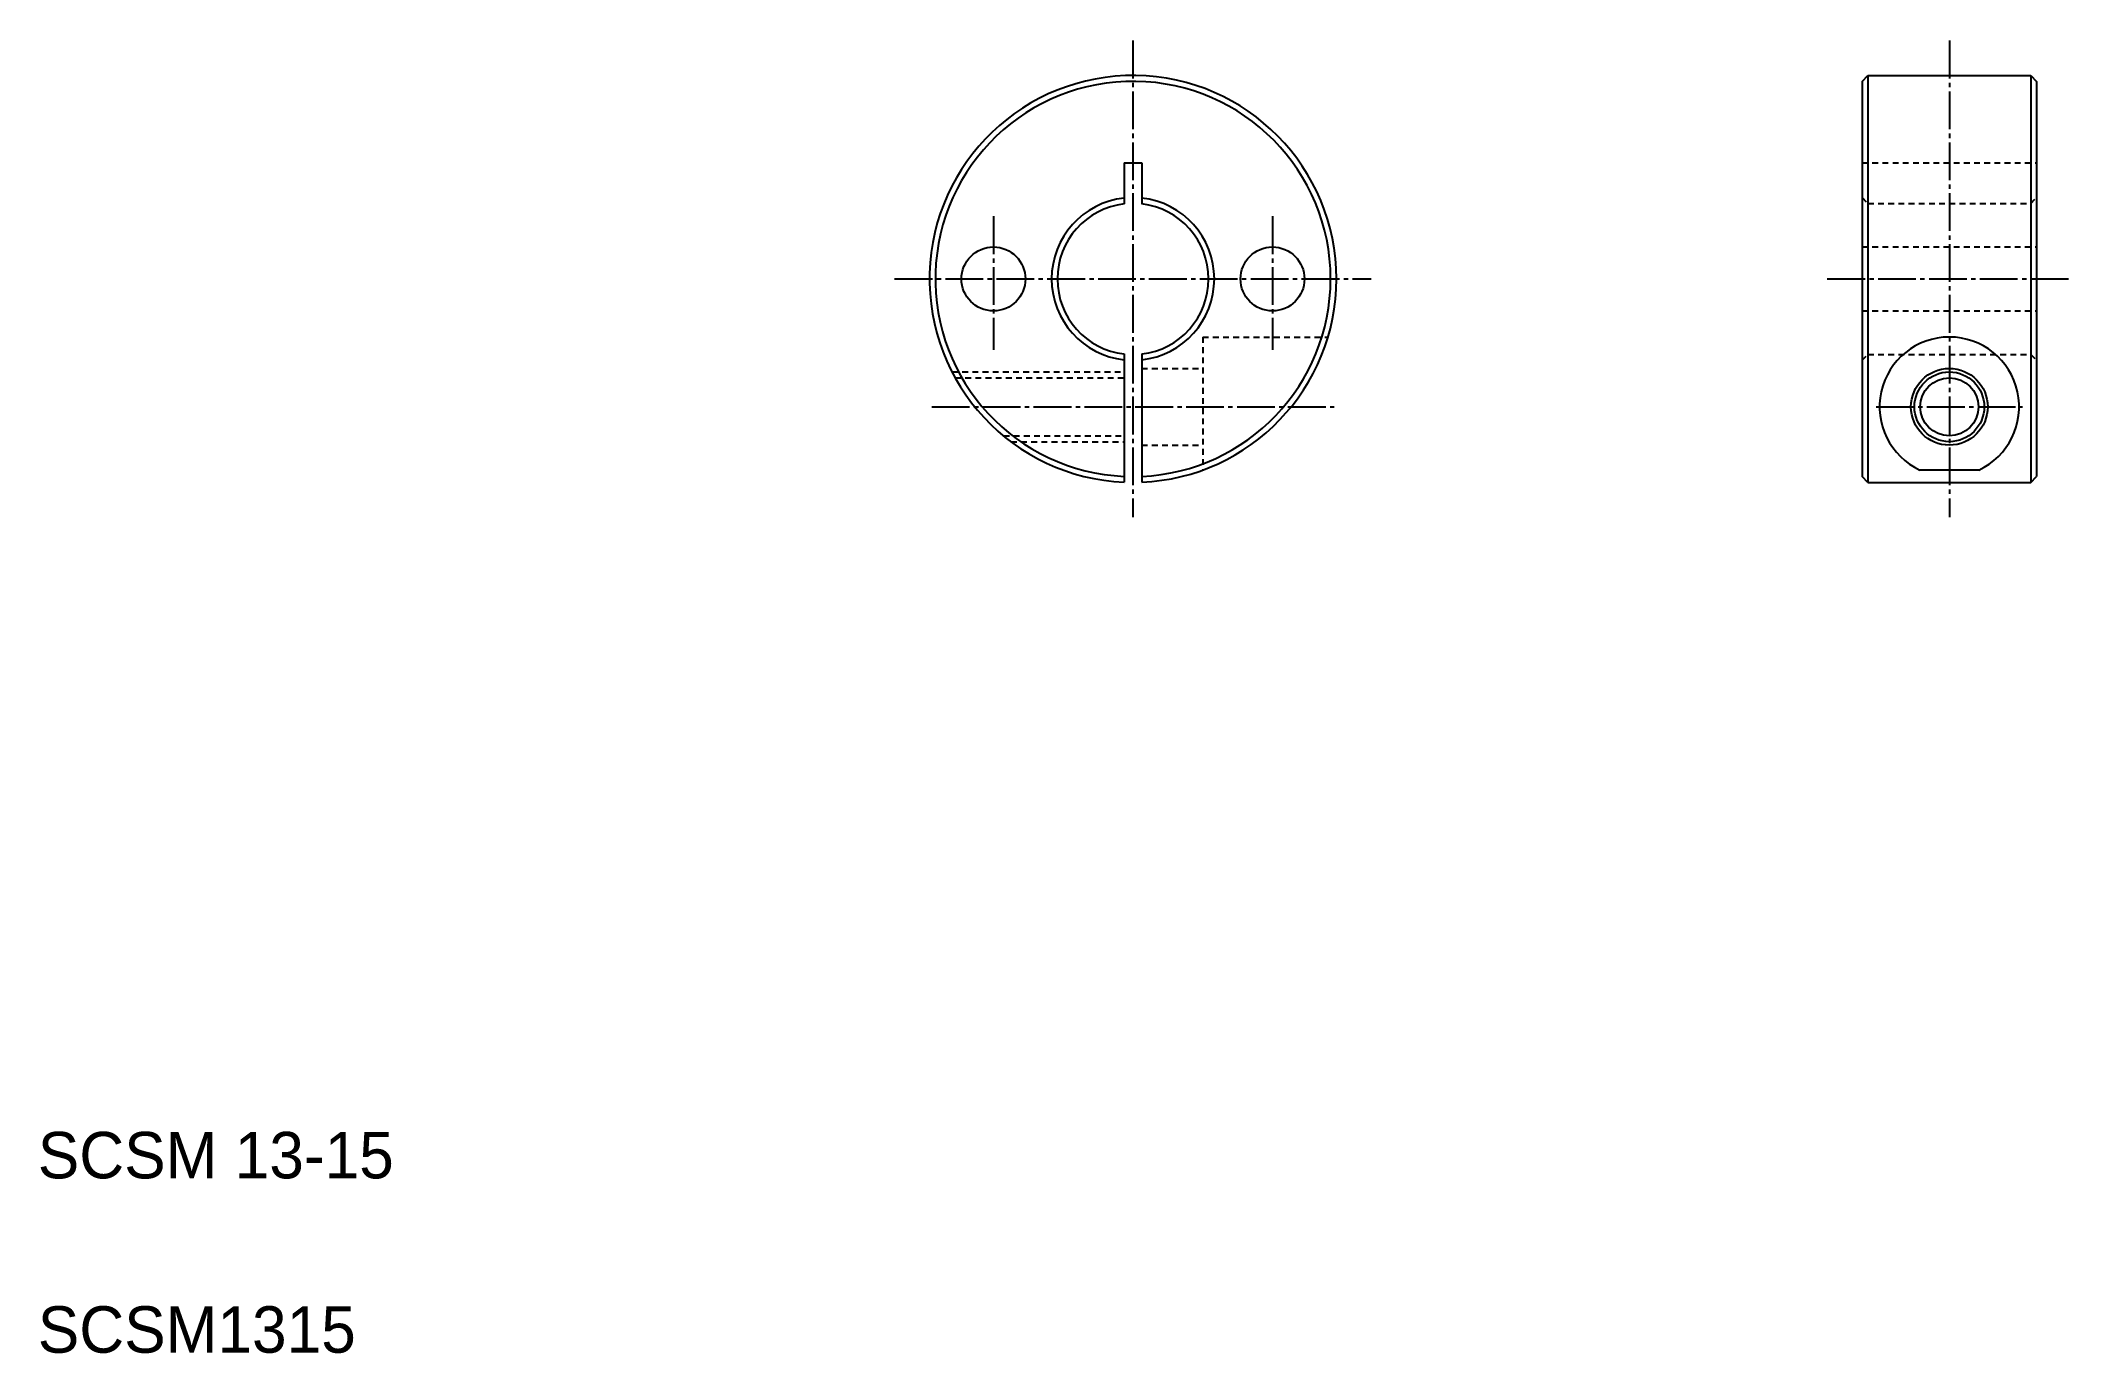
# Model space of a CAD drawing. Extents: x 10 to 185, y 10 to 123.
import ezdxf

# ---------------------------------------------------------------- set-up
doc = ezdxf.new("R2010")
doc.units = 0
doc.header["$LTSCALE"] = 0.25
doc.linetypes.add('CENTER', pattern=[17.5, 13, -1.5, 1.5, -1.5])
doc.linetypes.add('DASHED', pattern=[3.5, 2, -1.5])
doc.layers.get('0').update_dxf_attribs({"linetype": 'CONTINUOUS'})
doc.layers.add('CENTER', color=1, linetype='CENTER')

msp = doc.modelspace()

# ---------------------------------------------------------------- linework, layer by layer
at = {"color": 7, "linetype": 'CONTINUOUS'}
for p, q in [((166.92, 119.38), (167.42, 119.88)), ((166.92, 119.38), (166.92, 85.38)), ((167.42, 119.88), (167.42, 84.88)), ((167.42, 119.88), (181.42, 119.88)), ((181.42, 119.88), (181.42, 84.88)), ((181.42, 119.88), (181.92, 119.38)), ((181.92, 119.38), (181.92, 85.38)), ((103.45, 112.38), (103.45, 108.84)), ((103.45, 112.38), (104.95, 112.38)), ((104.95, 112.38), (104.95, 108.84)), ((103.45, 95.93), (103.45, 84.9)), ((104.95, 95.93), (104.95, 84.9)), ((171.88, 85.95), (176.95, 85.95)), ((167.42, 84.88), (166.92, 85.38)), ((167.42, 84.88), (181.42, 84.88)), ((181.42, 84.88), (181.92, 85.38))]:
    msp.add_line(p, q, dxfattribs=at)
at = {"color": 3, "linetype": 'DASHED'}
for p, q in [((166.92, 112.38), (181.92, 112.38)), ((166.92, 109.38), (167.42, 108.88)), ((167.42, 108.88), (181.42, 108.88)), ((181.42, 108.88), (181.92, 109.38)), ((166.92, 105.13), (181.92, 105.13)), ((166.92, 99.63), (181.92, 99.63)), ((110.2, 97.38), (110.2, 85.95)), ((110.2, 97.38), (120.97, 97.38)), ((88.64, 94.38), (103.45, 94.38)), ((104.95, 94.68), (110.2, 94.68)), ((166.92, 95.38), (167.42, 95.88)), ((167.42, 95.88), (181.42, 95.88)), ((181.42, 95.88), (181.92, 95.38)), ((88.9, 93.88), (103.45, 93.88)), ((93.07, 88.88), (103.45, 88.88)), ((93.7, 88.38), (103.45, 88.38)), ((104.95, 88.08), (110.2, 88.08))]:
    msp.add_line(p, q, dxfattribs=at)
for p, q in [((103.45, 93.17), (103.45, 93.17)), ((103.45, 90.41), (103.45, 90.41))]:
    msp.add_line(p, q)
at = {"color": 7, "linetype": 'CONTINUOUS'}
for centre, radius in [((92.2, 102.38), 2.75), ((116.2, 102.38), 2.75), ((174.42, 91.38), 3.3), ((174.42, 91.38), 2.5)]:
    msp.add_circle(centre, radius, dxfattribs=at)
at = {"color": 3, "linetype": 'CONTINUOUS'}
msp.add_circle((174.42, 91.38), 3, dxfattribs=at)
at = {"color": 7, "linetype": 'CONTINUOUS'}
for centre, radius, start, end in [((104.2, 102.38), 17.5, 0, 267.5437), ((104.2, 102.38), 17, 0, 267.4714), ((104.2, 102.38), 7, 96.1506, 263.8494), ((104.2, 102.38), 6.5, 96.6258, 263.3742), ((104.2, 102.38), 7, 0, 83.8494), ((104.2, 102.38), 6.5, 0, 83.3742), ((104.2, 102.38), 17, 272.5286, 0), ((104.2, 102.38), 17.5, 272.4563, 0), ((104.2, 102.38), 7, 276.1506, 0), ((104.2, 102.38), 6.5, 276.6258, 0), ((174.42, 91.38), 6, 294.9676, 245.0324)]:
    msp.add_arc(centre, radius, start, end, dxfattribs=at)
at = {"layer": 'CENTER', "color": 1, "linetype": 'CENTER'}
for p, q in [((104.2, 122.88), (104.2, 81.88)), ((174.42, 122.88), (174.42, 81.88)), ((92.2, 107.77), (92.2, 96.27)), ((116.2, 107.77), (116.2, 96.27)), ((83.7, 102.38), (124.7, 102.38)), ((163.92, 102.38), (184.92, 102.38)), ((86.9, 91.38), (121.5, 91.38)), ((168.12, 91.38), (180.72, 91.38))]:
    msp.add_line(p, q, dxfattribs=at)

# ---------------------------------------------------------------- texts
for s, p in [('SCSM 13-15', (10, 25)), ('SCSM1315', (10, 10))]:
    msp.add_text(s, height=4).set_placement(p)

doc.saveas('drawing.dxf')
